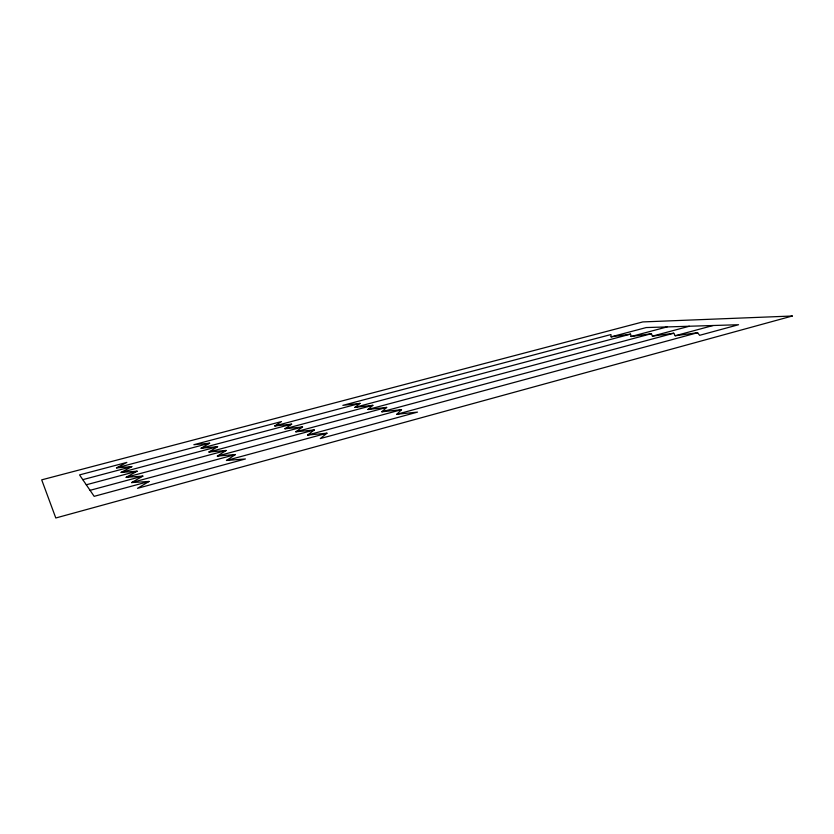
<?xml version="1.0" encoding="UTF-8"?>
<svg xmlns="http://www.w3.org/2000/svg" width="834" height="834" viewBox="0 0 834 834"><rect width="100%" height="100%" fill="white"/><g stroke="black" fill="none" stroke-linecap="round" stroke-linejoin="round"><path stroke-width="1.25" d="M149.077 481.447L94.159 496.334L79.553 474.9L126.851 462.411L116.479 467.874L131.793 466.644L121.139 472.409L137.11 471.2L126.163 477.298L142.854 476.12L131.605 482.584L149.077 481.447L137.506 488.328L245.415 458.961L226.473 460.462L235.407 454.551L217.361 456.062L226.17 450.475L208.938 451.997L217.601 446.701L201.119 448.223L209.647 443.198L193.853 444.71L281.485 421.566L274.782 425.945L291.65 424.172L284.936 428.759L302.565 426.966L295.83 431.793L314.293 429.969L307.579 435.056L326.959 433.211L320.277 438.58L417.521 412.111L396.848 414.258L401.519 409.682L381.847 411.787L386.674 407.419L367.919 409.494L372.861 405.324L354.95 407.357L359.996 403.375L342.847 405.355L610.947 334.549L611.093 336.863L630.556 334.132L631.077 336.519L651.437 333.694L652.396 336.144L673.736 333.225L675.196 335.748L697.61 332.714L699.622 335.32L738.549 324.728L646.204 327.564L611.093 336.863M226.473 460.462L326.959 433.211M396.848 414.258L697.61 332.714M90.062 490.329L142.854 476.12M217.361 456.062L314.293 429.969M381.847 411.787L673.736 333.225M131.605 482.584L235.407 454.551M307.579 435.056L401.519 409.682M675.196 335.748L713.101 325.51M86.288 484.783L137.11 471.2M208.938 451.997L302.565 426.966M367.919 409.494L651.437 333.694M126.163 477.298L226.17 450.475M295.83 431.793L386.674 407.419M652.396 336.144L689.322 326.24M82.795 479.654L131.793 466.644M201.119 448.223L291.65 424.172M354.95 407.357L630.556 334.132M121.139 472.409L217.601 446.701M284.936 428.759L372.861 405.324M631.077 336.519L667.075 326.918M116.479 467.874L209.647 443.198M274.782 425.945L359.996 403.375M792.3 316.013L55.795 517.987L41.7 479.852L642.795 321.924L792.3 316.013"/></g></svg>
